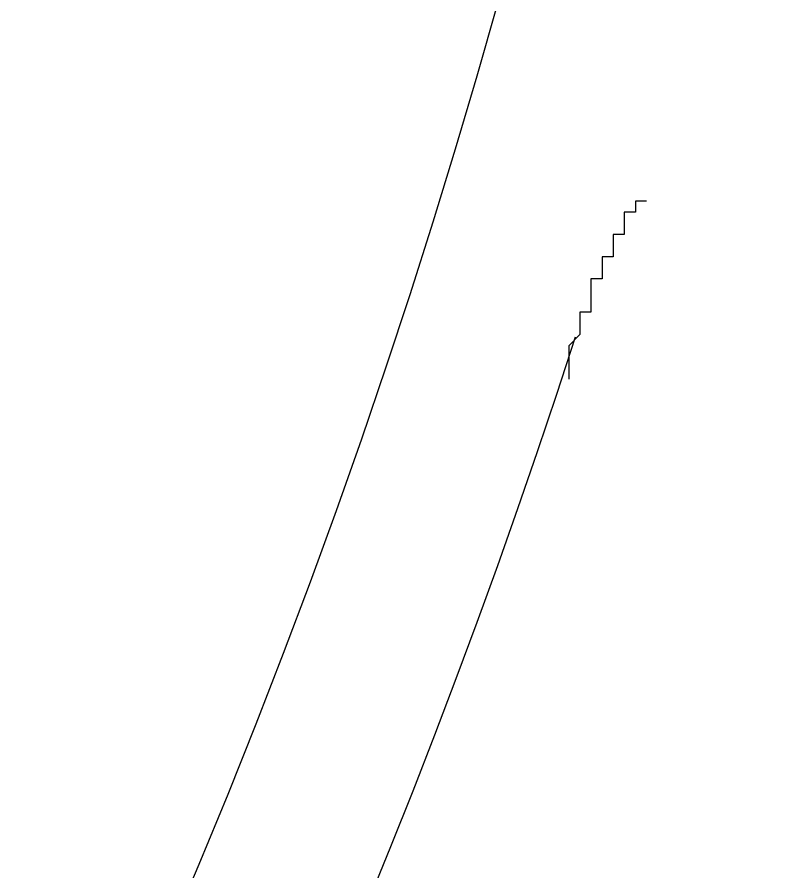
# Model space of a CAD drawing. Header units: millimetres. Extents: x 2698011 to 2856548, y 1019778 to 1210064.
# Drawn here: x 2781870.92 to 2781877.84, y 1121652.55 to 1121660.23 of the extents above; entities that cross this region are included whole.
import ezdxf

# ---------------------------------------------------------------- set-up
doc = ezdxf.new("R2010")
doc.units = ezdxf.units.MM
doc.layers.add('Bloques borde', color=9, linetype='Continuous')
doc.layers.add('Y_ CAJAS', color=9, linetype='Continuous')

# ---------------------------------------------------------------- blocks, each defined once
blk = doc.blocks.new('CO ALURA_  2500 tras 1120 CE ESQ - Inc')
at = {"layer": 'Bloques borde'}
blk.add_polyline3d([(1.054669936948526, 2.304730919465825, 0), (1.054669936948526, 2.304730919465825, 0), (1.054669936948526, 2.304730919465825, 0), (1.054669936948526, 2.304730919465825, 0), (1.054669936948526, 2.304730919465825, 0), (1.054669936948526, 2.304730919465825, 0), (1.054669936948526, 2.304730919465825, 0), (1.054669936948526, 2.304730919465825, 0), (1.054669936948526, 2.304730919465825, 0), (1.054669936948526, 2.304730919465825, 0), (1.054669936948526, 2.304730919465825, 0), (1.054669936948526, 2.304730919465825, 0), (1.054669936948526, 2.304730919465825, 0), (1.054669936948526, 2.304730919465825, 0), (1.054669936948526, 2.304730919465825, 0), (1.054669936948526, 2.304730919465825, 0), (1.054669936948526, 2.304730919465825, 0), (1.054669936948526, 2.304730919465825, 0), (1.054669936948526, 2.304730919465825, 0), (1.054669936948526, 2.304730919465825, 0), (1.054669936948526, 2.304730919465825, 0), (1.054669936948526, 2.304730919465825, 0), (1.054669936948526, 2.304730919465825, 0), (1.054669936948526, 2.304730919465825, 0), (1.054669936948526, 2.304730919465825, 0), (1.054669936948526, 2.304730919465825, 0), (1.054669936948526, 2.304730919465825, 0), (1.054669936948526, 2.304730919465825, 0), (1.054669936948526, 2.304730919465825, 0), (1.054669936948526, 2.304730919465825, 0), (1.054669936948526, 2.304730919465825, 0), (1.054669936948526, 2.304730919465825, 0), (1.054669936948526, 2.304730919465825, 0), (1.054669936948526, 2.304730919465825, 0), (1.054669936948526, 2.304730919465825, 0), (1.054669936948526, 2.304730919465825, 0), (1.054669936948526, 2.304730919465825, 0), (1.054669936948526, 2.304730919465825, 0), (1.054669936948526, 2.304730919465825, 0), (1.054669936948526, 2.304730919465825, 0), (1.054669936948526, 2.304730919465825, 0), (1.054669936948526, 2.304730919465825, 0), (1.054569936948524, 2.304730919465825, 0), (1.054569936948524, 2.304730919465825, 0), (1.054569936948524, 2.304730919465825, 0), (1.054569936948524, 2.304730919465825, 0), (1.054569936948524, 2.304730919465825, 0), (1.054569936948524, 2.304730919465825, 0), (1.054569936948524, 2.304730919465825, 0), (1.054569936948524, 2.304730919465825, 0), (1.054569936948524, 2.304730919465825, 0), (1.054569936948524, 2.304730919465825, 0), (1.054569936948524, 2.304730919465825, 0), (1.054569936948524, 2.304730919465825, 0), (1.054569936948524, 2.304730919465825, 0), (1.054569936948524, 2.304730919465825, 0), (1.054569936948524, 2.304730919465825, 0), (1.054569936948524, 2.304730919465825, 0), (1.054569936948524, 2.304730919465825, 0), (1.054569936948524, 2.304730919465825, 0), (1.054569936948524, 2.304830919465828, 0), (1.054569936948524, 2.304830919465828, 0), (1.054569936948524, 2.304830919465828, 0), (1.054569936948524, 2.304830919465828, 0), (1.054569936948524, 2.304830919465828, 0), (1.054569936948524, 2.304830919465828, 0), (1.054569936948524, 2.304830919465828, 0), (1.054569936948524, 2.304830919465828, 0), (1.054569936948524, 2.304830919465828, 0), (1.054569936948524, 2.304830919465828, 0), (1.054569936948524, 2.304830919465828, 0), (1.054569936948524, 2.304830919465828, 0), (1.054569936948524, 2.304830919465828, 0), (1.054569936948524, 2.304830919465828, 0), (1.054569936948524, 2.304830919465828, 0), (1.054569936948524, 2.304830919465828, 0), (1.054569936948524, 2.304830919465828, 0), (1.054569936948524, 2.304830919465828, 0), (1.054569936948524, 2.304830919465828, 0), (1.054569936948524, 2.304830919465828, 0), (1.054569936948524, 2.304830919465828, 0), (1.054569936948524, 2.304830919465828, 0), (1.054569936948524, 2.304830919465828, 0), (1.054569936948524, 2.304830919465828, 0), (1.054569936948524, 2.304830919465828, 0), (1.054569936948524, 2.304830919465828, 0), (1.054569936948524, 2.304830919465828, 0), (1.054469936948521, 2.304830919465828, 0), (1.054469936948521, 2.304930919465832, 0), (1.054469936948521, 2.304930919465832, 0), (1.054469936948521, 2.304930919465832, 0), (1.054469936948521, 2.304930919465832, 0), (1.054469936948521, 2.304930919465832, 0), (1.054469936948521, 2.304930919465832, 0), (1.054469936948521, 2.304930919465832, 0), (1.054469936948521, 2.304930919465832, 0), (1.054469936948521, 2.304930919465832, 0), (1.054469936948521, 2.304930919465832, 0), (1.054469936948521, 2.304930919465832, 0), (1.054469936948521, 2.304930919465832, 0), (1.054469936948521, 2.304930919465832, 0), (1.054469936948521, 2.304930919465832, 0), (1.054469936948521, 2.304930919465832, 0), (1.054469936948521, 2.304930919465832, 0), (1.054469936948521, 2.304930919465832, 0), (1.054469936948521, 2.304930919465832, 0), (1.054469936948521, 2.304930919465832, 0), (1.054469936948521, 2.304930919465832, 0), (1.054469936948521, 2.305030919465834, 0), (1.054469936948521, 2.305030919465834, 0), (1.054469936948521, 2.305030919465834, 0), (1.054469936948521, 2.305030919465834, 0), (1.054469936948521, 2.305030919465834, 0), (1.054469936948521, 2.305030919465834, 0), (1.054469936948521, 2.305030919465834, 0), (1.054469936948521, 2.305030919465834, 0), (1.054469936948521, 2.305030919465834, 0), (1.054469936948521, 2.305030919465834, 0), (1.054469936948521, 2.305030919465834, 0), (1.054369936948545, 2.305030919465834, 0), (1.054369936948545, 2.305030919465834, 0), (1.054369936948545, 2.305030919465834, 0), (1.054369936948545, 2.305030919465834, 0), (1.054369936948545, 2.305030919465834, 0), (1.054369936948545, 2.305030919465834, 0), (1.054369936948545, 2.305030919465834, 0), (1.054369936948545, 2.305130919465824, 0), (1.054369936948545, 2.305130919465824, 0), (1.054369936948545, 2.305130919465824, 0), (1.054369936948545, 2.305130919465824, 0), (1.054369936948545, 2.305130919465824, 0), (1.054369936948545, 2.305130919465824, 0), (1.054369936948545, 2.305130919465824, 0), (1.054369936948545, 2.305130919465824, 0), (1.054369936948545, 2.305130919465824, 0), (1.054369936948545, 2.305130919465824, 0), (1.054369936948545, 2.305130919465824, 0), (1.054369936948545, 2.305130919465824, 0), (1.054369936948545, 2.305130919465824, 0), (1.054369936948545, 2.305130919465824, 0), (1.054369936948545, 2.305130919465824, 0), (1.054369936948545, 2.305130919465824, 0), (1.054369936948545, 2.305230919465826, 0), (1.054369936948545, 2.305230919465826, 0), (1.054369936948545, 2.305230919465826, 0), (1.054369936948545, 2.305230919465826, 0), (1.054369936948545, 2.305230919465826, 0), (1.054369936948545, 2.305230919465826, 0), (1.054369936948545, 2.305230919465826, 0), (1.054269936948543, 2.305230919465826, 0), (1.054269936948543, 2.305230919465826, 0), (1.054269936948543, 2.305230919465826, 0), (1.054269936948543, 2.305230919465826, 0), (1.054269936948543, 2.305230919465826, 0), (1.054269936948543, 2.305230919465826, 0), (1.054269936948543, 2.305230919465826, 0), (1.054269936948543, 2.305230919465826, 0), (1.054269936948543, 2.305330919465831, 0), (1.054269936948543, 2.305330919465831, 0), (1.054269936948543, 2.305330919465831, 0), (1.054269936948543, 2.305330919465831, 0), (1.054269936948543, 2.305330919465831, 0), (1.054269936948543, 2.305330919465831, 0), (1.054269936948543, 2.305330919465831, 0), (1.054269936948543, 2.305330919465831, 0), (1.054269936948543, 2.305330919465831, 0), (1.054269936948543, 2.305330919465831, 0), (1.054269936948543, 2.305330919465831, 0), (1.054269936948543, 2.305330919465831, 0), (1.054269936948543, 2.305330919465831, 0), (1.054269936948543, 2.305330919465831, 0), (1.054269936948543, 2.305430919465834, 0), (1.054269936948543, 2.305430919465834, 0), (1.054269936948543, 2.305430919465834, 0), (1.054269936948543, 2.305430919465834, 0), (1.054269936948543, 2.305430919465834, 0), (1.054269936948543, 2.305430919465834, 0), (1.054269936948543, 2.305430919465834, 0), (1.054269936948543, 2.305430919465834, 0), (1.054169936948539, 2.305430919465834, 0), (1.054169936948539, 2.305430919465834, 0), (1.054169936948539, 2.305430919465834, 0), (1.054169936948539, 2.305430919465834, 0), (1.054169936948539, 2.305430919465834, 0), (1.054169936948539, 2.305530919465823, 0), (1.054169936948539, 2.305530919465823, 0), (1.054169936948539, 2.305530919465823, 0), (1.054169936948539, 2.305530919465823, 0), (1.054169936948539, 2.305530919465823, 0), (1.054169936948539, 2.305530919465823, 0), (1.054169936948539, 2.305530919465823, 0), (1.054169936948539, 2.305530919465823, 0), (1.054169936948539, 2.305530919465823, 0), (1.054169936948539, 2.305530919465823, 0), (1.054169936948539, 2.305530919465823, 0), (1.054169936948539, 2.305530919465823, 0), (1.054169936948539, 2.305530919465823, 0), (1.054169936948539, 2.305630919465825, 0), (1.054169936948539, 2.305630919465825, 0), (1.054169936948539, 2.305630919465825, 0), (1.054169936948539, 2.305630919465825, 0), (1.054169936948539, 2.305630919465825, 0), (1.054169936948539, 2.305630919465825, 0), (1.054169936948539, 2.305630919465825, 0), (1.054169936948539, 2.305630919465825, 0), (1.054169936948539, 2.305630919465825, 0), (1.054169936948539, 2.305630919465825, 0), (1.054169936948539, 2.305630919465825, 0), (1.054169936948539, 2.305630919465825, 0), (1.054169936948539, 2.30573091946583, 0), (1.054069936948534, 2.30573091946583, 0), (1.054069936948534, 2.30573091946583, 0), (1.054069936948534, 2.30573091946583, 0), (1.054069936948534, 2.30573091946583, 0), (1.054069936948534, 2.30573091946583, 0), (1.054069936948534, 2.30573091946583, 0), (1.054069936948534, 2.30573091946583, 0), (1.054069936948534, 2.30573091946583, 0), (1.054069936948534, 2.30573091946583, 0), (1.054069936948534, 2.30573091946583, 0), (1.054069936948534, 2.30573091946583, 0), (1.054069936948534, 2.305830919465833, 0), (1.054069936948534, 2.305830919465833, 0), (1.054069936948534, 2.305830919465833, 0), (1.054069936948534, 2.305830919465833, 0), (1.054069936948534, 2.305830919465833, 0), (1.054069936948534, 2.305830919465833, 0), (1.054069936948534, 2.305830919465833, 0), (1.054069936948534, 2.305830919465833, 0), (1.054069936948534, 2.305830919465833, 0), (1.054069936948534, 2.305830919465833, 0), (1.054069936948534, 2.305830919465833, 0), (1.054069936948534, 2.305830919465833, 0), (1.054069936948534, 2.30593091946582, 0), (1.054069936948534, 2.30593091946582, 0), (1.054069936948534, 2.30593091946582, 0), (1.054069936948534, 2.30593091946582, 0), (1.054069936948534, 2.30593091946582, 0), (1.054069936948534, 2.30593091946582, 0), (1.054069936948534, 2.30593091946582, 0), (1.054069936948534, 2.30593091946582, 0), (1.054069936948534, 2.30593091946582, 0), (1.054069936948534, 2.30593091946582, 0), (1.054069936948534, 2.30593091946582, 0), (1.054069936948534, 2.30593091946582, 0), (1.053969936948532, 2.306030919465825, 0), (1.053969936948532, 2.306030919465825, 0), (1.053969936948532, 2.306030919465825, 0), (1.053969936948532, 2.306030919465825, 0), (1.053969936948532, 2.306030919465825, 0), (1.053969936948532, 2.306030919465825, 0), (1.053969936948532, 2.306030919465825, 0), (1.053969936948532, 2.306030919465825, 0), (1.053969936948532, 2.306030919465825, 0), (1.053969936948532, 2.306030919465825, 0), (1.053969936948532, 2.306030919465825, 0), (1.053969936948532, 2.306030919465825, 0), (1.053969936948532, 2.306130919465829, 0), (1.053969936948532, 2.306130919465829, 0), (1.053969936948532, 2.306130919465829, 0), (1.053969936948532, 2.306130919465829, 0), (1.053969936948532, 2.306130919465829, 0), (1.053969936948532, 2.306130919465829, 0), (1.053969936948532, 2.306130919465829, 0), (1.053969936948532, 2.306130919465829, 0), (1.053969936948532, 2.306130919465829, 0), (1.053969936948532, 2.306130919465829, 0), (1.053969936948532, 2.306130919465829, 0), (1.053969936948532, 2.306130919465829, 0), (1.053969936948532, 2.306230919465832, 0), (1.053969936948532, 2.306230919465832, 0), (1.053969936948532, 2.306230919465832, 0), (1.053969936948532, 2.306230919465832, 0), (1.053969936948532, 2.306230919465832, 0), (1.053969936948532, 2.306230919465832, 0), (1.053969936948532, 2.306230919465832, 0), (1.053969936948532, 2.306230919465832, 0), (1.053969936948532, 2.306230919465832, 0), (1.053969936948532, 2.306230919465832, 0), (1.053969936948532, 2.306230919465832, 0), (1.053969936948532, 2.306230919465832, 0), (1.053969936948532, 2.306330919465835, 0), (1.053969936948532, 2.306330919465835, 0), (1.053969936948532, 2.306330919465835, 0), (1.053969936948532, 2.306330919465835, 0), (1.053969936948532, 2.306330919465835, 0), (1.053969936948532, 2.306330919465835, 0), (1.053969936948532, 2.306330919465835, 0)], dxfattribs=at)
blk.add_polyline3d([(1.054669936948526, 2.304730919465825, 0), (1.054669936948526, 2.304730919465825, 0), (1.054669936948526, 2.304730919465825, 0), (1.054669936948526, 2.304730919465825, 0), (1.054669936948526, 2.304730919465825, 0), (1.054669936948526, 2.304730919465825, 0), (1.054669936948526, 2.304730919465825, 0), (1.054669936948526, 2.304730919465825, 0), (1.054669936948526, 2.304730919465825, 0), (1.054669936948526, 2.304730919465825, 0), (1.054669936948526, 2.304730919465825, 0), (1.054669936948526, 2.304730919465825, 0), (1.054669936948526, 2.304730919465825, 0), (1.054669936948526, 2.304730919465825, 0), (1.054669936948526, 2.304730919465825, 0), (1.054669936948526, 2.304730919465825, 0), (1.054669936948526, 2.304730919465825, 0), (1.054669936948526, 2.304730919465825, 0), (1.054669936948526, 2.304730919465825, 0), (1.054669936948526, 2.304730919465825, 0), (1.054669936948526, 2.304730919465825, 0), (1.054669936948526, 2.304730919465825, 0), (1.054669936948526, 2.304730919465825, 0), (1.054669936948526, 2.304730919465825, 0), (1.054669936948526, 2.304730919465825, 0), (1.054669936948526, 2.304730919465825, 0), (1.054669936948526, 2.304730919465825, 0), (1.054669936948526, 2.304730919465825, 0), (1.054669936948526, 2.304730919465825, 0), (1.054669936948526, 2.304730919465825, 0), (1.054669936948526, 2.304730919465825, 0), (1.054669936948526, 2.304730919465825, 0), (1.054669936948526, 2.304730919465825, 0), (1.054669936948526, 2.304730919465825, 0), (1.054669936948526, 2.304730919465825, 0), (1.054669936948526, 2.304730919465825, 0), (1.054669936948526, 2.304730919465825, 0), (1.054669936948526, 2.304730919465825, 0), (1.054669936948526, 2.304730919465825, 0), (1.054669936948526, 2.304730919465825, 0), (1.054669936948526, 2.304730919465825, 0), (1.054669936948526, 2.304730919465825, 0), (1.054569936948524, 2.304730919465825, 0), (1.054569936948524, 2.304730919465825, 0), (1.054569936948524, 2.304730919465825, 0), (1.054569936948524, 2.304730919465825, 0), (1.054569936948524, 2.304730919465825, 0), (1.054569936948524, 2.304730919465825, 0), (1.054569936948524, 2.304730919465825, 0), (1.054569936948524, 2.304730919465825, 0), (1.054569936948524, 2.304730919465825, 0), (1.054569936948524, 2.304730919465825, 0), (1.054569936948524, 2.304730919465825, 0), (1.054569936948524, 2.304730919465825, 0), (1.054569936948524, 2.304730919465825, 0), (1.054569936948524, 2.304730919465825, 0), (1.054569936948524, 2.304730919465825, 0), (1.054569936948524, 2.304730919465825, 0), (1.054569936948524, 2.304730919465825, 0), (1.054569936948524, 2.304730919465825, 0), (1.054569936948524, 2.304830919465828, 0), (1.054569936948524, 2.304830919465828, 0), (1.054569936948524, 2.304830919465828, 0), (1.054569936948524, 2.304830919465828, 0), (1.054569936948524, 2.304830919465828, 0), (1.054569936948524, 2.304830919465828, 0), (1.054569936948524, 2.304830919465828, 0), (1.054569936948524, 2.304830919465828, 0), (1.054569936948524, 2.304830919465828, 0), (1.054569936948524, 2.304830919465828, 0), (1.054569936948524, 2.304830919465828, 0), (1.054569936948524, 2.304830919465828, 0), (1.054569936948524, 2.304830919465828, 0), (1.054569936948524, 2.304830919465828, 0), (1.054569936948524, 2.304830919465828, 0), (1.054569936948524, 2.304830919465828, 0), (1.054569936948524, 2.304830919465828, 0), (1.054569936948524, 2.304830919465828, 0), (1.054569936948524, 2.304830919465828, 0), (1.054569936948524, 2.304830919465828, 0), (1.054569936948524, 2.304830919465828, 0), (1.054569936948524, 2.304830919465828, 0), (1.054569936948524, 2.304830919465828, 0), (1.054569936948524, 2.304830919465828, 0), (1.054569936948524, 2.304830919465828, 0), (1.054569936948524, 2.304830919465828, 0), (1.054569936948524, 2.304830919465828, 0), (1.054469936948521, 2.304830919465828, 0), (1.054469936948521, 2.304930919465832, 0), (1.054469936948521, 2.304930919465832, 0), (1.054469936948521, 2.304930919465832, 0), (1.054469936948521, 2.304930919465832, 0), (1.054469936948521, 2.304930919465832, 0), (1.054469936948521, 2.304930919465832, 0), (1.054469936948521, 2.304930919465832, 0), (1.054469936948521, 2.304930919465832, 0), (1.054469936948521, 2.304930919465832, 0), (1.054469936948521, 2.304930919465832, 0), (1.054469936948521, 2.304930919465832, 0), (1.054469936948521, 2.304930919465832, 0), (1.054469936948521, 2.304930919465832, 0), (1.054469936948521, 2.304930919465832, 0), (1.054469936948521, 2.304930919465832, 0), (1.054469936948521, 2.304930919465832, 0), (1.054469936948521, 2.304930919465832, 0), (1.054469936948521, 2.304930919465832, 0), (1.054469936948521, 2.304930919465832, 0), (1.054469936948521, 2.304930919465832, 0), (1.054469936948521, 2.305030919465834, 0), (1.054469936948521, 2.305030919465834, 0), (1.054469936948521, 2.305030919465834, 0), (1.054469936948521, 2.305030919465834, 0), (1.054469936948521, 2.305030919465834, 0), (1.054469936948521, 2.305030919465834, 0), (1.054469936948521, 2.305030919465834, 0), (1.054469936948521, 2.305030919465834, 0), (1.054469936948521, 2.305030919465834, 0), (1.054469936948521, 2.305030919465834, 0), (1.054469936948521, 2.305030919465834, 0), (1.054369936948545, 2.305030919465834, 0), (1.054369936948545, 2.305030919465834, 0), (1.054369936948545, 2.305030919465834, 0), (1.054369936948545, 2.305030919465834, 0), (1.054369936948545, 2.305030919465834, 0), (1.054369936948545, 2.305030919465834, 0), (1.054369936948545, 2.305030919465834, 0), (1.054369936948545, 2.305130919465824, 0), (1.054369936948545, 2.305130919465824, 0), (1.054369936948545, 2.305130919465824, 0), (1.054369936948545, 2.305130919465824, 0), (1.054369936948545, 2.305130919465824, 0), (1.054369936948545, 2.305130919465824, 0), (1.054369936948545, 2.305130919465824, 0), (1.054369936948545, 2.305130919465824, 0), (1.054369936948545, 2.305130919465824, 0), (1.054369936948545, 2.305130919465824, 0), (1.054369936948545, 2.305130919465824, 0), (1.054369936948545, 2.305130919465824, 0), (1.054369936948545, 2.305130919465824, 0), (1.054369936948545, 2.305130919465824, 0), (1.054369936948545, 2.305130919465824, 0), (1.054369936948545, 2.305130919465824, 0), (1.054369936948545, 2.305230919465826, 0), (1.054369936948545, 2.305230919465826, 0), (1.054369936948545, 2.305230919465826, 0), (1.054369936948545, 2.305230919465826, 0), (1.054369936948545, 2.305230919465826, 0), (1.054369936948545, 2.305230919465826, 0), (1.054369936948545, 2.305230919465826, 0), (1.054269936948543, 2.305230919465826, 0), (1.054269936948543, 2.305230919465826, 0), (1.054269936948543, 2.305230919465826, 0), (1.054269936948543, 2.305230919465826, 0), (1.054269936948543, 2.305230919465826, 0), (1.054269936948543, 2.305230919465826, 0), (1.054269936948543, 2.305230919465826, 0), (1.054269936948543, 2.305230919465826, 0), (1.054269936948543, 2.305330919465831, 0), (1.054269936948543, 2.305330919465831, 0), (1.054269936948543, 2.305330919465831, 0), (1.054269936948543, 2.305330919465831, 0), (1.054269936948543, 2.305330919465831, 0), (1.054269936948543, 2.305330919465831, 0), (1.054269936948543, 2.305330919465831, 0), (1.054269936948543, 2.305330919465831, 0), (1.054269936948543, 2.305330919465831, 0), (1.054269936948543, 2.305330919465831, 0), (1.054269936948543, 2.305330919465831, 0), (1.054269936948543, 2.305330919465831, 0), (1.054269936948543, 2.305330919465831, 0), (1.054269936948543, 2.305330919465831, 0), (1.054269936948543, 2.305430919465834, 0), (1.054269936948543, 2.305430919465834, 0), (1.054269936948543, 2.305430919465834, 0), (1.054269936948543, 2.305430919465834, 0), (1.054269936948543, 2.305430919465834, 0), (1.054269936948543, 2.305430919465834, 0), (1.054269936948543, 2.305430919465834, 0), (1.054269936948543, 2.305430919465834, 0), (1.054169936948539, 2.305430919465834, 0), (1.054169936948539, 2.305430919465834, 0), (1.054169936948539, 2.305430919465834, 0), (1.054169936948539, 2.305430919465834, 0), (1.054169936948539, 2.305430919465834, 0), (1.054169936948539, 2.305530919465823, 0), (1.054169936948539, 2.305530919465823, 0), (1.054169936948539, 2.305530919465823, 0), (1.054169936948539, 2.305530919465823, 0), (1.054169936948539, 2.305530919465823, 0), (1.054169936948539, 2.305530919465823, 0), (1.054169936948539, 2.305530919465823, 0), (1.054169936948539, 2.305530919465823, 0), (1.054169936948539, 2.305530919465823, 0), (1.054169936948539, 2.305530919465823, 0), (1.054169936948539, 2.305530919465823, 0), (1.054169936948539, 2.305530919465823, 0), (1.054169936948539, 2.305530919465823, 0), (1.054169936948539, 2.305630919465825, 0), (1.054169936948539, 2.305630919465825, 0), (1.054169936948539, 2.305630919465825, 0), (1.054169936948539, 2.305630919465825, 0), (1.054169936948539, 2.305630919465825, 0), (1.054169936948539, 2.305630919465825, 0), (1.054169936948539, 2.305630919465825, 0), (1.054169936948539, 2.305630919465825, 0), (1.054169936948539, 2.305630919465825, 0), (1.054169936948539, 2.305630919465825, 0), (1.054169936948539, 2.305630919465825, 0), (1.054169936948539, 2.305630919465825, 0), (1.054169936948539, 2.30573091946583, 0), (1.054069936948534, 2.30573091946583, 0), (1.054069936948534, 2.30573091946583, 0), (1.054069936948534, 2.30573091946583, 0), (1.054069936948534, 2.30573091946583, 0), (1.054069936948534, 2.30573091946583, 0), (1.054069936948534, 2.30573091946583, 0), (1.054069936948534, 2.30573091946583, 0), (1.054069936948534, 2.30573091946583, 0), (1.054069936948534, 2.30573091946583, 0), (1.054069936948534, 2.30573091946583, 0), (1.054069936948534, 2.30573091946583, 0), (1.054069936948534, 2.305830919465833, 0), (1.054069936948534, 2.305830919465833, 0), (1.054069936948534, 2.305830919465833, 0), (1.054069936948534, 2.305830919465833, 0), (1.054069936948534, 2.305830919465833, 0), (1.054069936948534, 2.305830919465833, 0), (1.054069936948534, 2.305830919465833, 0), (1.054069936948534, 2.305830919465833, 0), (1.054069936948534, 2.305830919465833, 0), (1.054069936948534, 2.305830919465833, 0), (1.054069936948534, 2.305830919465833, 0), (1.054069936948534, 2.305830919465833, 0), (1.054069936948534, 2.30593091946582, 0), (1.054069936948534, 2.30593091946582, 0), (1.054069936948534, 2.30593091946582, 0), (1.054069936948534, 2.30593091946582, 0), (1.054069936948534, 2.30593091946582, 0), (1.054069936948534, 2.30593091946582, 0), (1.054069936948534, 2.30593091946582, 0), (1.054069936948534, 2.30593091946582, 0), (1.054069936948534, 2.30593091946582, 0), (1.054069936948534, 2.30593091946582, 0), (1.054069936948534, 2.30593091946582, 0), (1.054069936948534, 2.30593091946582, 0), (1.053969936948532, 2.306030919465825, 0), (1.053969936948532, 2.306030919465825, 0), (1.053969936948532, 2.306030919465825, 0), (1.053969936948532, 2.306030919465825, 0), (1.053969936948532, 2.306030919465825, 0), (1.053969936948532, 2.306030919465825, 0), (1.053969936948532, 2.306030919465825, 0), (1.053969936948532, 2.306030919465825, 0), (1.053969936948532, 2.306030919465825, 0), (1.053969936948532, 2.306030919465825, 0), (1.053969936948532, 2.306030919465825, 0), (1.053969936948532, 2.306030919465825, 0), (1.053969936948532, 2.306130919465829, 0), (1.053969936948532, 2.306130919465829, 0), (1.053969936948532, 2.306130919465829, 0), (1.053969936948532, 2.306130919465829, 0), (1.053969936948532, 2.306130919465829, 0), (1.053969936948532, 2.306130919465829, 0), (1.053969936948532, 2.306130919465829, 0), (1.053969936948532, 2.306130919465829, 0), (1.053969936948532, 2.306130919465829, 0), (1.053969936948532, 2.306130919465829, 0), (1.053969936948532, 2.306130919465829, 0), (1.053969936948532, 2.306130919465829, 0), (1.053969936948532, 2.306230919465832, 0), (1.053969936948532, 2.306230919465832, 0), (1.053969936948532, 2.306230919465832, 0), (1.053969936948532, 2.306230919465832, 0), (1.053969936948532, 2.306230919465832, 0), (1.053969936948532, 2.306230919465832, 0), (1.053969936948532, 2.306230919465832, 0), (1.053969936948532, 2.306230919465832, 0), (1.053969936948532, 2.306230919465832, 0), (1.053969936948532, 2.306230919465832, 0), (1.053969936948532, 2.306230919465832, 0), (1.053969936948532, 2.306230919465832, 0), (1.053969936948532, 2.306330919465835, 0), (1.053969936948532, 2.306330919465835, 0), (1.053969936948532, 2.306330919465835, 0), (1.053969936948532, 2.306330919465835, 0), (1.053969936948532, 2.306330919465835, 0), (1.053969936948532, 2.306330919465835, 0), (1.053969936948532, 2.306330919465835, 0)], dxfattribs=at)
at = {"layer": 'Bloques borde', "linetype": 'Continuous'}
for radius, start, end in [(0.0759008258582344, 16.39839203499434, 75.31723659269116), (0.0759008258582344, 16.39839203499434, 75.31723659269116), (0.0756873123843931, 16.39503247579845, 75.3015214389076), (0.0756873123843931, 16.39503247579845, 75.3015214389076), (0.0733128387955845, 16.76777544244153, 75.23473541691679), (0.0733128387955845, 16.76777544244153, 75.23473541691679), (0.0682442703377126, 17.88081750939362, 75.14069618254763), (0.0682442703377126, 17.88081750939362, 75.14069618254763), (0.0667052173189661, 0, 75.58083146666723), (0.0667052173189661, 0, 75.58083146666723)]:
    blk.add_arc((0.989080748852956, 2.284999999999996), radius, start, end, dxfattribs=at)

msp = doc.modelspace()

# ---------------------------------------------------------------- block references
at = {"layer": 'Y_ CAJAS', "xscale": -1000, "yscale": 1000, "zscale": 1000, "rotation": 179.9977225467084}
msp.add_blockref('CO ALURA_  2500 tras 1120 CE ESQ - Inc', (2780822.006311533, 1123963.349046265, -0.3880036102033024), dxfattribs=at)

doc.saveas('drawing.dxf')
